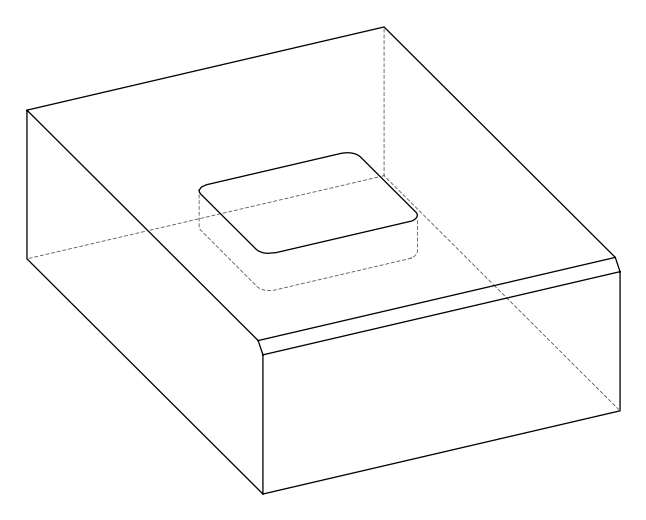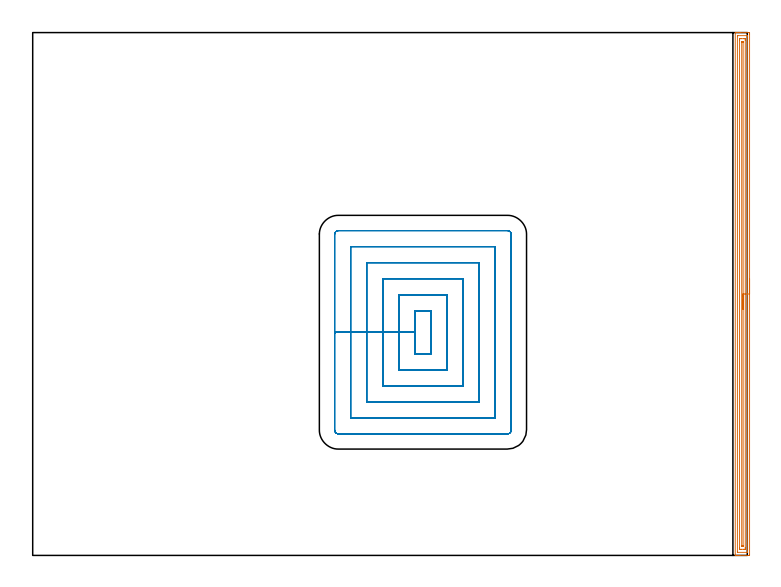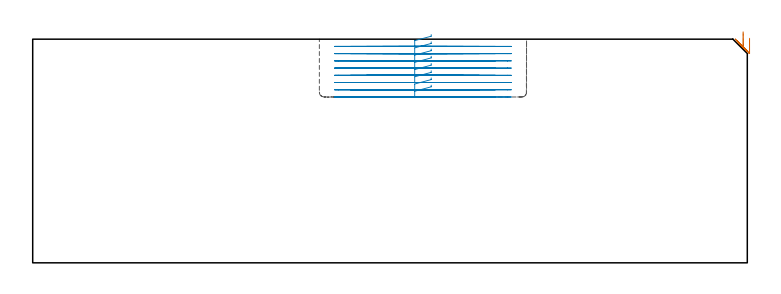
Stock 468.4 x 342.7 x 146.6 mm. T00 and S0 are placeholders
(PLAN: 2 operations, 1 tool changes, 40.6 min)
(1 AREA_MILL | FG_CHAMFER_SURFACE | UGT0205_001 | 11.16 min | 15119 mm3)
(2 MILL_RECTANGULAR_POCKET | POCKET_RECTANGULAR_STRAIGHT | UGT0201_095 | Follow Part, ap 5, ae 75% | 29.44 min | 782154 mm3)
(TOOL UGT0205_001 | Chamfer Mill 20 x 3 x 45 deg. | D20 FL50 Z2)
(TOOL UGT0201_095 | End mill 20 mm | D20 R3 FL38 Z4)
(OP 1 AREA_MILL)
G17 G21 G94 G90
T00 M6
G54
G17 G0 G90 X469.9 Y181.35 S1061 M3
G43 Z156.6 H0
Z147.2
G94 G1 Y181.312 Z146.328 F250.
Y181.198 Z145.464
Y181.009 Z144.612
Y180.747 Z143.78
Y180.413 Z142.974
Y180.01 Z142.2
Y179.542 Z141.464
Y179.01 Z140.772
Y178.421 Z140.129
Y177.778 Z139.54
Y177.086 Z139.008
Y176.35 Z138.54
Y175.576 Z138.137
Y174.77 Z137.803
Y173.938 Z137.541
Y173.086 Z137.352
Y172.222 Z137.238
Y171.35 Z137.2
Y0.625
X469.898 Y0.285 Z137.201
X469.893 Y0.01 Z137.204
X469.566 Y0. Z137.532
X463.454 Z143.64
X462.928 Z144.168
X462.581 Z144.515
X462.055 Z145.041
X461.708 Z145.387
X460.766 Z146.333
X460.633 Z146.459
X460.576 Z146.515
X460.503 Y0.01 Z146.588
X460.5 Y0.178 Z146.6
Y342.522
X460.503 Y342.69 Z146.588
X460.632 Y342.698 Z146.46
X460.767 Y342.7 Z146.333
X461.012 Z146.088
X461.708 Z145.387
X462.929 Z144.168
X463.454 Z143.64
X464.064 Z143.031
X469.303 Z137.795
X469.566 Y342.697 Z137.532
X469.893 Y342.69 Z137.204
X469.898 Y342.415 Z137.201
X469.9 Y342.075 Z137.2
Y341.733
Y171.35
X468.486 Z138.614
X468.485 Y2.413 Z138.615
X468.483 Y2.072 Z138.617
X468.481 Y2.03 Z138.619
X468.48 Y2.016 Z138.62
X468.463 Y2.01 Z138.637
X468.357 Y2.005 Z138.743
X468.222 Y2.001 Z138.878
X462.11 Z144.99
X461.96 Y2.004 Z145.14
X461.928 Y2.008 Z145.172
X461.921 Y2.012 Z145.179
X461.918 Y2.022 Z145.182
X461.916 Y2.057 Z145.184
X461.915 Y2.201 Z145.185
X461.914 Y2.413 Z145.186
X461.915 Y340.287 Z145.185
X461.917 Y340.628 Z145.183
X461.919 Y340.67 Z145.181
X461.92 Y340.684 Z145.18
X461.937 Y340.69 Z145.163
X462.043 Y340.695 Z145.057
X462.178 Y340.699 Z144.922
X468.29 Z138.81
X468.44 Y340.696 Z138.66
X468.472 Y340.692 Z138.628
X468.479 Y340.688 Z138.621
X468.482 Y340.678 Z138.618
X468.484 Y340.643 Z138.616
X468.486 Y340.499 Z138.614
Y340.287
Y171.35
X467.072 Z140.028
X467.071 Y4.966 Z140.029
Y4.2
X467.069 Y4.075 Z140.031
X467.066 Y4.031 Z140.034
X467.062 Y4.01 Z140.038
X467.043 Y4.008 Z140.057
X466.946 Y4.005 Z140.154
X466.269 Y4. Z140.831
X466.073 Z141.027
X464.523 Z142.577
X463.649 Y4.001 Z143.451
X463.454 Y4.003 Z143.646
X463.389 Y4.006 Z143.711
X463.343 Y4.01 Z143.757
X463.336 Y4.073 Z143.764
X463.332 Y4.2 Z143.768
X463.33 Y4.328 Z143.77
X463.329 Y5.094 Z143.771
X463.328 Y337.734 Z143.772
X463.329 Y338.5 Z143.771
X463.331 Y338.625 Z143.769
X463.334 Y338.669 Z143.766
X463.338 Y338.69 Z143.762
X463.357 Y338.692 Z143.743
X463.454 Y338.695 Z143.646
X464.131 Y338.7 Z142.969
X464.327 Z142.773
X465.877 Z141.223
X466.751 Z140.349
X466.946 Y338.697 Z140.154
X467.011 Y338.694 Z140.089
X467.058 Y338.691 Z140.042
X467.065 Y338.627 Z140.035
X467.068 Y338.5 Z140.032
X467.07 Y338.372 Z140.03
X467.072 Y337.606 Z140.028
Y171.35
X465.657 Z141.443
Y6.258
X465.656 Y6.133 Z141.444
X465.653 Y6.05 Z141.447
X465.65 Y6.011 Z141.45
X465.63 Y6.009 Z141.47
X465.2 Y6. Z141.9
X465.188 Z141.912
X464.774 Y6.008 Z142.326
X464.752 Y6.01 Z142.348
X464.749 Y6.022 Z142.351
X464.745 Y6.056 Z142.355
X464.743 Y6.101 Z142.357
Y6.144
Y336.442
X464.744 Y336.567 Z142.356
X464.747 Y336.65 Z142.353
X464.75 Y336.69 Z142.35
X464.77 Y336.692 Z142.33
X465.2 Y336.7 Z141.9
X465.212 Z141.888
X465.626 Y336.692 Z141.474
X465.648 Y336.69 Z141.452
X465.651 Y336.678 Z141.449
X465.655 Y336.644 Z141.445
X465.657 Y336.599 Z141.443
Y336.556
Y171.35
Y170.478 Z141.481
Y169.614 Z141.595
Y168.762 Z141.783
Y167.93 Z142.046
Y167.124 Z142.38
Y166.35 Z142.782
Y165.614 Z143.251
Y164.922 Z143.782
Y164.279 Z144.372
Y163.69 Z145.015
Y163.158 Z145.707
Y162.69 Z146.443
Y162.287 Z147.216
Y161.953 Z148.022
Y161.691 Z148.854
Y161.502 Z149.706
Y161.388 Z150.571
Y161.35 Z151.443
G0 Z156.6
M5
M2
(OP 2 MILL_RECTANGULAR_POCKET)
G17 G21 G94 G90
T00 M6
G54
G17 G0 G90 X261.2 Y156.423 S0 M3
G43 Z156.6 H0
Z149.6
G94 G1 Y160.4 Z148.534 F250.
X250.4 Z145.64
Y146.3 Z141.862
Y132.2 F500.
X261.2
Y160.4
X250.4
Y146.3
X239.9
Y121.7
X271.7
Y170.9
X239.9
Y146.3
X229.4
Y111.2
X282.2
Y181.4
X229.4
Y146.3
X218.9
Y100.7
X292.7
Y191.9
X218.9
Y146.3
X208.4
Y90.2
X303.2
Y202.4
X208.4
Y146.3
X197.9
Y82.2
G3 X200.4 Y79.7 R2.5
G1 X311.2
G3 X313.7 Y82.2 R2.5
G1 Y210.4
G3 X311.2 Y212.9 R2.5
G1 X200.4
G3 X197.9 Y210.4 R2.5
G1 Y146.3
Y145.3
G0 X261.2 Y156.423 Z144.862
G1 Y160.4 Z143.797 F250.
X250.4 Z140.903
Y146.3 Z137.125
Y132.2 F500.
X261.2
Y160.4
X250.4
Y146.3
X239.9
Y121.7
X271.7
Y170.9
X239.9
Y146.3
X229.4
Y111.2
X282.2
Y181.4
X229.4
Y146.3
X218.9
Y100.7
X292.7
Y191.9
X218.9
Y146.3
X208.4
Y90.2
X303.2
Y202.4
X208.4
Y146.3
X197.9
Y82.2
G3 X200.4 Y79.7 R2.5
G1 X311.2
G3 X313.7 Y82.2 R2.5
G1 Y210.4
G3 X311.2 Y212.9 R2.5
G1 X200.4
G3 X197.9 Y210.4 R2.5
G1 Y146.3
Y145.3
G0 X261.2 Y156.423 Z140.125
G1 Y160.4 Z139.059 F250.
X250.4 Z136.166
Y146.3 Z132.387
Y132.2 F500.
X261.2
Y160.4
X250.4
Y146.3
X239.9
Y121.7
X271.7
Y170.9
X239.9
Y146.3
X229.4
Y111.2
X282.2
Y181.4
X229.4
Y146.3
X218.9
Y100.7
X292.7
Y191.9
X218.9
Y146.3
X208.4
Y90.2
X303.2
Y202.4
X208.4
Y146.3
X197.9
Y82.2
G3 X200.4 Y79.7 R2.5
G1 X311.2
G3 X313.7 Y82.2 R2.5
G1 Y210.4
G3 X311.2 Y212.9 R2.5
G1 X200.4
G3 X197.9 Y210.4 R2.5
G1 Y146.3
Y145.3
G0 X261.2 Y156.423 Z135.387
G1 Y160.4 Z134.322 F250.
X250.4 Z131.428
Y146.3 Z127.65
Y132.2 F500.
X261.2
Y160.4
X250.4
Y146.3
X239.9
Y121.7
X271.7
Y170.9
X239.9
Y146.3
X229.4
Y111.2
X282.2
Y181.4
X229.4
Y146.3
X218.9
Y100.7
X292.7
Y191.9
X218.9
Y146.3
X208.4
Y90.2
X303.2
Y202.4
X208.4
Y146.3
X197.9
Y82.2
G3 X200.4 Y79.7 R2.5
G1 X311.2
G3 X313.7 Y82.2 R2.5
G1 Y210.4
G3 X311.2 Y212.9 R2.5
G1 X200.4
G3 X197.9 Y210.4 R2.5
G1 Y146.3
Y145.3
G0 X261.2 Y156.423 Z130.65
G1 Y160.4 Z129.584 F250.
X250.4 Z126.691
Y146.3 Z122.912
Y132.2 F500.
X261.2
Y160.4
X250.4
Y146.3
X239.9
Y121.7
X271.7
Y170.9
X239.9
Y146.3
X229.4
Y111.2
X282.2
Y181.4
X229.4
Y146.3
X218.9
Y100.7
X292.7
Y191.9
X218.9
Y146.3
X208.4
Y90.2
X303.2
Y202.4
X208.4
Y146.3
X197.9
Y82.2
G3 X200.4 Y79.7 R2.5
G1 X311.2
G3 X313.7 Y82.2 R2.5
G1 Y210.4
G3 X311.2 Y212.9 R2.5
G1 X200.4
G3 X197.9 Y210.4 R2.5
G1 Y146.3
Y145.3
G0 X261.2 Y156.423 Z125.912
G1 Y160.4 Z124.847 F250.
X250.4 Z121.953
Y146.3 Z118.175
Y132.2 F500.
X261.2
Y160.4
X250.4
Y146.3
X239.9
Y121.7
X271.7
Y170.9
X239.9
Y146.3
X229.4
Y111.2
X282.2
Y181.4
X229.4
Y146.3
X218.9
Y100.7
X292.7
Y191.9
X218.9
Y146.3
X208.4
Y90.2
X303.2
Y202.4
X208.4
Y146.3
X197.9
Y82.2
G3 X200.4 Y79.7 R2.5
G1 X311.2
G3 X313.7 Y82.2 R2.5
G1 Y210.4
G3 X311.2 Y212.9 R2.5
G1 X200.4
G3 X197.9 Y210.4 R2.5
G1 Y146.3
Y145.3
G0 X261.2 Y156.423 Z121.175
G1 Y160.4 Z120.109 F250.
X250.4 Z117.216
Y146.3 Z113.437
Y132.2 F500.
X261.2
Y160.4
X250.4
Y146.3
X239.9
Y121.7
X271.7
Y170.9
X239.9
Y146.3
X229.4
Y111.2
X282.2
Y181.4
X229.4
Y146.3
X218.9
Y100.7
X292.7
Y191.9
X218.9
Y146.3
X208.4
Y90.2
X303.2
Y202.4
X208.4
Y146.3
X197.9
Y82.2
G3 X200.4 Y79.7 R2.5
G1 X311.2
G3 X313.7 Y82.2 R2.5
G1 Y210.4
G3 X311.2 Y212.9 R2.5
G1 X200.4
G3 X197.9 Y210.4 R2.5
G1 Y146.3
Y145.3
G0 X261.2 Y156.423 Z116.437
G1 Y160.4 Z115.372 F250.
X250.4 Z112.478
Y146.3 Z108.7
Y132.2 F500.
X261.2
Y160.4
X250.4
Y146.3
X239.9
Y121.7
X271.7
Y170.9
X239.9
Y146.3
X229.4
Y111.2
X282.2
Y181.4
X229.4
Y146.3
X218.9
Y100.7
X292.7
Y191.9
X218.9
Y146.3
X208.4
Y90.2
X303.2
Y202.4
X208.4
Y146.3
X197.9
Y82.2
G3 X200.4 Y79.7 R2.5
G1 X311.2
G3 X313.7 Y82.2 R2.5
G1 Y210.4
G3 X311.2 Y212.9 R2.5
G1 X200.4
G3 X197.9 Y210.4 R2.5
G1 Y146.3
Y145.3
G0 Z156.6
M5
M2
